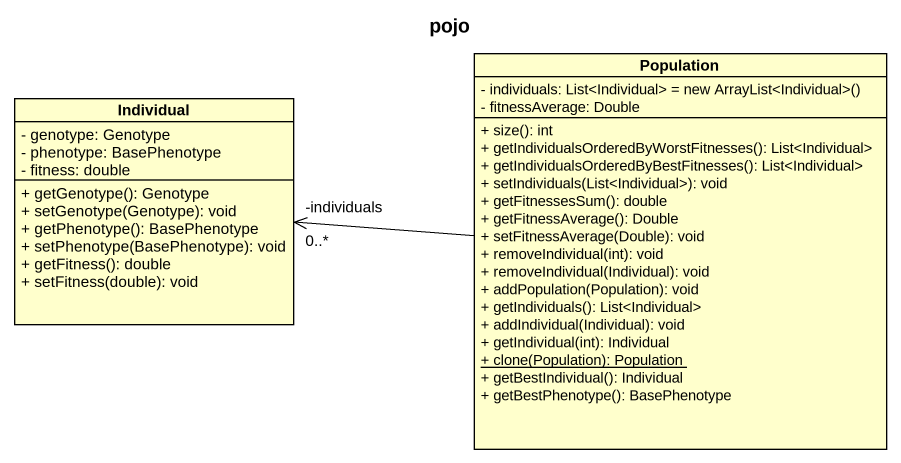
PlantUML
@startuml
title pojo
hide circle
hide empty members
skinparam classAttributeIconSize 0
class Population {
  {field} - individuals: List<Individual> = new ArrayList<Individual>()
  - fitnessAverage: Double
  + size(): int
  + getIndividualsOrderedByWorstFitnesses(): List<Individual>
  + getIndividualsOrderedByBestFitnesses(): List<Individual>
  + setIndividuals(List<Individual>): void
  + getFitnessesSum(): double
  + getFitnessAverage(): Double
  + setFitnessAverage(Double): void
  + removeIndividual(int): void
  + removeIndividual(Individual): void
  + addPopulation(Population): void
  + getIndividuals(): List<Individual>
  + addIndividual(Individual): void
  + getIndividual(int): Individual
  {static} + clone(Population): Population
  + getBestIndividual(): Individual
  + getBestPhenotype(): BasePhenotype
}
class Individual {
  - genotype: Genotype
  - phenotype: BasePhenotype
  - fitness: double
  + getGenotype(): Genotype
  + setGenotype(Genotype): void
  + getPhenotype(): BasePhenotype
  + setPhenotype(BasePhenotype): void
  + getFitness(): double
  + setFitness(double): void
}
Population -left-> "-individuals\n0..*" Individual
@enduml
